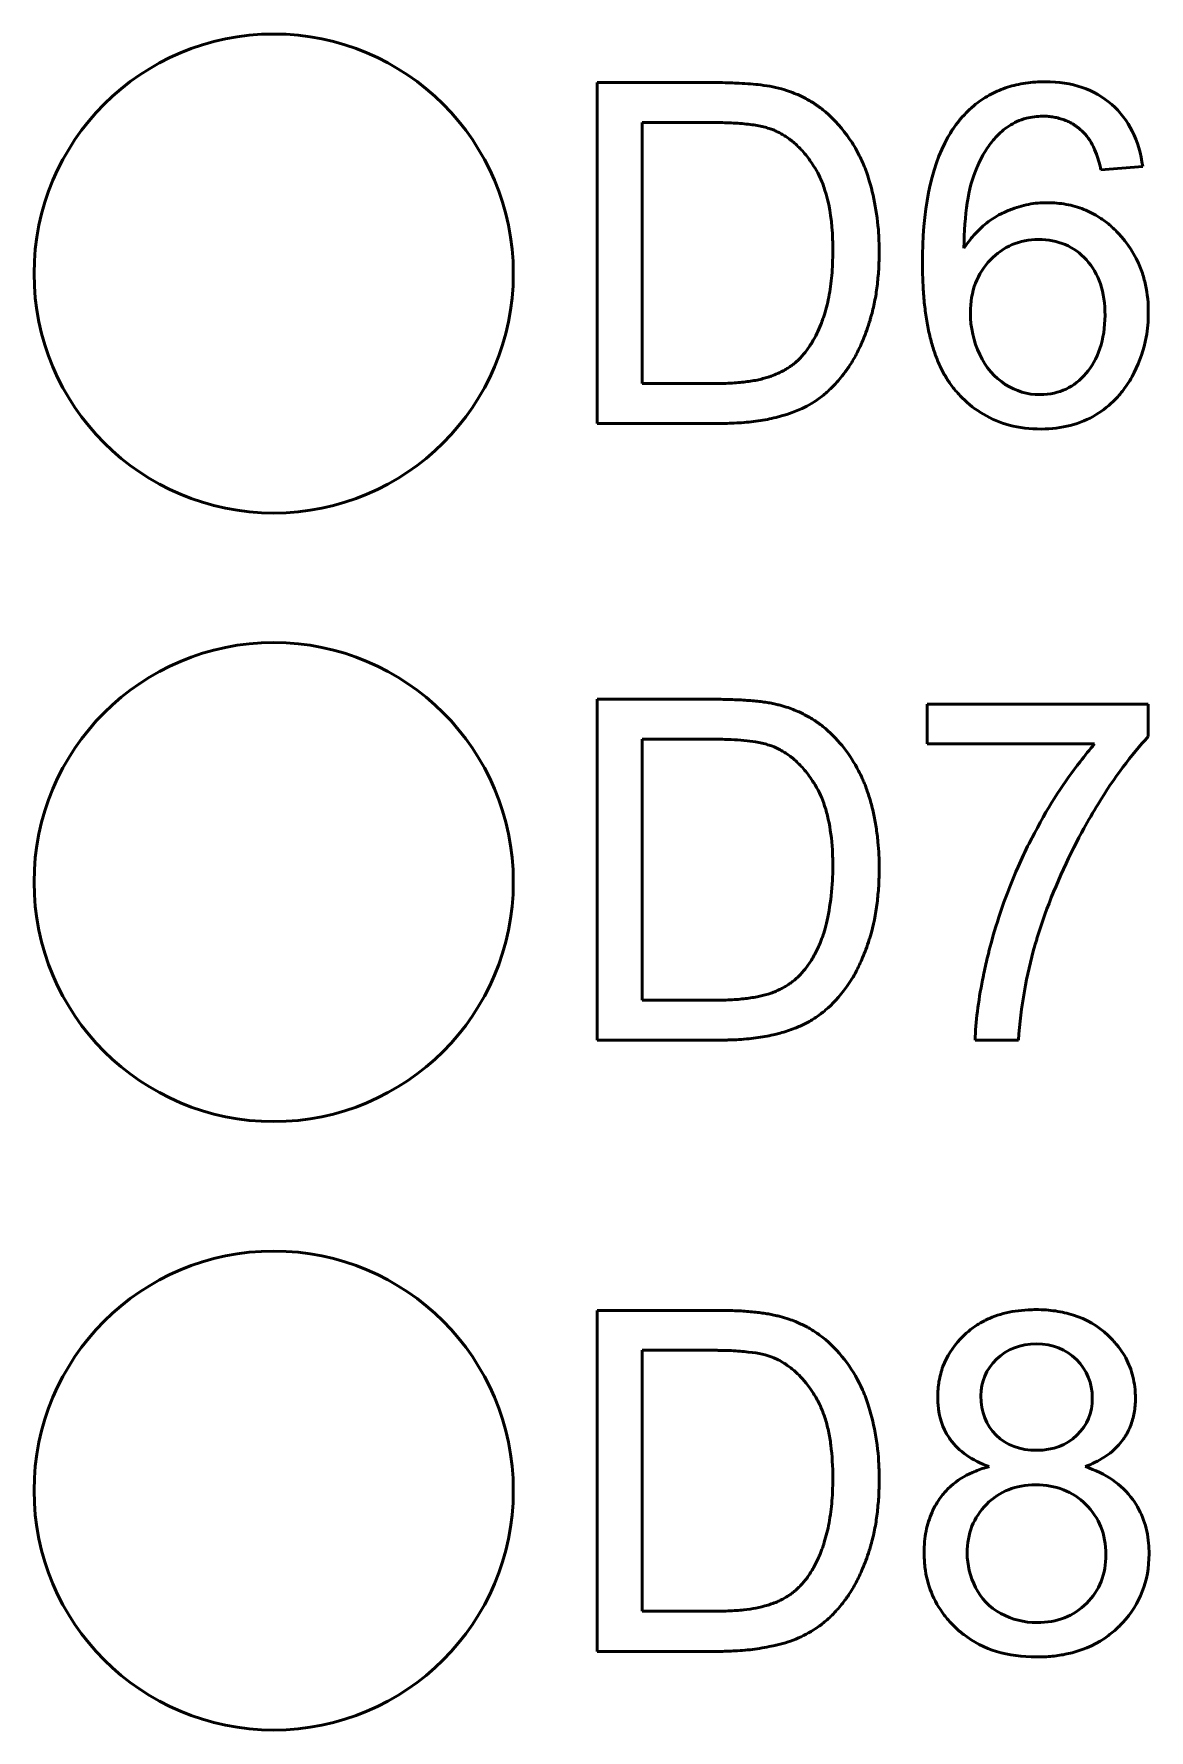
# Model space of a CAD drawing. Header units: millimetres. Extents: x 52 to 3850, y 79 to 1546.
# Drawn here: x 1255.4 to 1262.76, y 946.58 to 957.78 of the extents above; entities that cross this region are included whole.
import ezdxf

# ---------------------------------------------------------------- set-up
doc = ezdxf.new("R2010")
doc.units = ezdxf.units.MM
doc.header["$LTSCALE"] = 25
doc.layers.add('Visible', color=7, linetype='Continuous', lineweight=50)

msp = doc.modelspace()

# ---------------------------------------------------------------- linework, layer by layer
at = {"layer": 'Visible'}
for p, q in [((1259.118, 955.212), (1259.118, 957.463)), ((1259.415, 957.199), (1259.415, 955.476)), ((1262.719, 956.908), (1262.443, 956.887)), ((1259.118, 951.139), (1259.118, 953.39)), ((1261.297, 953.358), (1262.756, 953.358)), ((1261.297, 953.095), (1261.297, 953.358)), ((1262.756, 953.358), (1262.756, 953.144)), ((1259.415, 953.126), (1259.415, 951.403)), ((1262.401, 953.095), (1261.297, 953.095)), ((1261.899, 951.139), (1261.613, 951.139)), ((1259.118, 947.102), (1259.118, 949.354)), ((1259.415, 949.091), (1259.415, 947.367))]:
    msp.add_line(p, q, dxfattribs=at)
for centre in [(1256.982, 956.202), (1256.982, 956.202), (1256.982, 952.183), (1256.982, 952.183), (1256.982, 948.164), (1256.982, 948.164)]:
    msp.add_circle(centre, 1.582, dxfattribs=at)
for points, knots in [([(1259.118, 957.463), (1259.368, 957.463), (1259.619, 957.463), (1259.894, 957.463), (1259.905, 957.463), (1259.914, 957.463), (1259.925, 957.463), (1259.951, 957.463), (1259.975, 957.462), (1259.997, 957.461), (1260.017, 957.461), (1260.036, 957.46), (1260.054, 957.459), (1260.108, 957.457), (1260.154, 957.453), (1260.198, 957.448), (1260.225, 957.444), (1260.251, 957.44), (1260.277, 957.435), (1260.282, 957.434), (1260.288, 957.433), (1260.294, 957.431), (1260.353, 957.418), (1260.386, 957.406), (1260.421, 957.392), (1260.435, 957.386), (1260.448, 957.381), (1260.46, 957.375), (1260.473, 957.369), (1260.484, 957.363), (1260.496, 957.357), (1260.507, 957.351), (1260.518, 957.345), (1260.529, 957.338), (1260.54, 957.332), (1260.55, 957.325), (1260.561, 957.318), (1260.571, 957.311), (1260.581, 957.304), (1260.592, 957.296), (1260.602, 957.288), (1260.613, 957.279), (1260.624, 957.27), (1260.686, 957.215), (1260.74, 957.156), (1260.784, 957.09), (1260.806, 957.059), (1260.826, 957.026), (1260.843, 956.991), (1260.857, 956.965), (1260.869, 956.939), (1260.88, 956.912), (1260.884, 956.903), (1260.888, 956.893), (1260.891, 956.884), (1260.924, 956.795), (1260.959, 956.655), (1260.971, 956.519), (1260.975, 956.485), (1260.977, 956.451), (1260.978, 956.417), (1260.979, 956.394), (1260.979, 956.372), (1260.979, 956.349), (1260.979, 956.308), (1260.978, 956.268), (1260.976, 956.229), (1260.973, 956.192), (1260.97, 956.155), (1260.966, 956.119), (1260.961, 956.084), (1260.956, 956.049), (1260.949, 956.015), (1260.942, 955.982), (1260.935, 955.949), (1260.925, 955.917), (1260.923, 955.91), (1260.921, 955.903), (1260.919, 955.895), (1260.917, 955.889), (1260.916, 955.885), (1260.914, 955.879), (1260.906, 955.855), (1260.899, 955.832), (1260.891, 955.812), (1260.884, 955.793), (1260.877, 955.776), (1260.871, 955.759), (1260.864, 955.743), (1260.857, 955.727), (1260.849, 955.711), (1260.842, 955.696), (1260.835, 955.682), (1260.828, 955.667), (1260.82, 955.653), (1260.812, 955.639), (1260.804, 955.625), (1260.796, 955.612), (1260.788, 955.599), (1260.779, 955.586), (1260.775, 955.58), (1260.771, 955.574), (1260.766, 955.567), (1260.738, 955.528), (1260.714, 955.5), (1260.69, 955.474), (1260.679, 955.462), (1260.669, 955.451), (1260.658, 955.441), (1260.647, 955.431), (1260.637, 955.421), (1260.626, 955.412), (1260.606, 955.394), (1260.584, 955.378), (1260.561, 955.362), (1260.485, 955.311), (1260.395, 955.275), (1260.3, 955.252), (1260.257, 955.241), (1260.225, 955.235), (1260.181, 955.229), (1260.161, 955.226), (1260.14, 955.223), (1260.119, 955.221), (1260.077, 955.217), (1260.033, 955.214), (1259.991, 955.213), (1259.97, 955.212), (1259.948, 955.212), (1259.93, 955.212), (1259.709, 955.212), (1259.385, 955.212), (1259.118, 955.212)], [0.304006, 0.304006, 0.304006, 0.304006, 0.4054512, 0.4054512, 0.4054512, 0.4086012, 0.4086012, 0.4086012, 0.4161646, 0.4161646, 0.4161646, 0.4230774, 0.4230774, 0.4230774, 0.4437541, 0.4437541, 0.4437541, 0.4564794, 0.4564794, 0.4564794, 0.4591643, 0.4591643, 0.4591643, 0.474748, 0.474748, 0.474748, 0.4810201, 0.4810201, 0.4810201, 0.4875411, 0.4875411, 0.4875411, 0.494182, 0.494182, 0.494182, 0.5007255, 0.5007255, 0.5007255, 0.5068887, 0.5068887, 0.5068887, 0.512985, 0.512985, 0.512985, 0.5462625, 0.5462625, 0.5462625, 0.5625004, 0.5625004, 0.5625004, 0.5746789, 0.5746789, 0.5746789, 0.5787446, 0.5787446, 0.5787446, 0.6298016, 0.6298016, 0.6298016, 0.6423543, 0.6423543, 0.6423543, 0.6505498, 0.6505498, 0.6505498, 0.6655745, 0.6655745, 0.6655745, 0.6798774, 0.6798774, 0.6798774, 0.6939502, 0.6939502, 0.6939502, 0.7076358, 0.7076358, 0.7076358, 0.7105532, 0.7105532, 0.7105532, 0.7124448, 0.7124448, 0.7124448, 0.7205714, 0.7205714, 0.7205714, 0.7278904, 0.7278904, 0.7278904, 0.7353454, 0.7353454, 0.7353454, 0.742758, 0.742758, 0.742758, 0.7500248, 0.7500248, 0.7500248, 0.7569493, 0.7569493, 0.7569493, 0.7601784, 0.7601784, 0.7601784, 0.7752599, 0.7752599, 0.7752599, 0.7820259, 0.7820259, 0.7820259, 0.7888114, 0.7888114, 0.7888114, 0.8014162, 0.8014162, 0.8014162, 0.8417122, 0.8417122, 0.8417122, 0.859608, 0.859608, 0.859608, 0.8677869, 0.8677869, 0.8677869, 0.8838581, 0.8838581, 0.8838581, 0.8916799, 0.8916799, 0.8916799, 1, 1, 1, 1]), ([(1261.539, 956.37), (1261.56, 956.401), (1261.581, 956.429), (1261.604, 956.455), (1261.626, 956.48), (1261.65, 956.504), (1261.676, 956.525), (1261.709, 956.553), (1261.745, 956.576), (1261.785, 956.597), (1261.81, 956.609), (1261.833, 956.619), (1261.857, 956.628), (1261.877, 956.636), (1261.898, 956.642), (1261.918, 956.648), (1261.959, 956.659), (1262, 956.666), (1262.043, 956.669), (1262.058, 956.67), (1262.073, 956.67), (1262.088, 956.67), (1262.131, 956.67), (1262.173, 956.666), (1262.214, 956.659), (1262.254, 956.652), (1262.293, 956.641), (1262.33, 956.626), (1262.367, 956.611), (1262.402, 956.593), (1262.435, 956.571), (1262.458, 956.557), (1262.479, 956.541), (1262.5, 956.523), (1262.521, 956.505), (1262.542, 956.485), (1262.56, 956.466), (1262.616, 956.407), (1262.671, 956.325), (1262.705, 956.237), (1262.716, 956.209), (1262.725, 956.18), (1262.732, 956.15), (1262.747, 956.091), (1262.755, 956.027), (1262.756, 955.961), (1262.756, 955.955), (1262.756, 955.948), (1262.756, 955.942), (1262.756, 955.887), (1262.752, 955.833), (1262.742, 955.781), (1262.727, 955.7), (1262.701, 955.623), (1262.663, 955.549), (1262.644, 955.511), (1262.623, 955.476), (1262.599, 955.444), (1262.58, 955.418), (1262.56, 955.394), (1262.538, 955.371), (1262.501, 955.332), (1262.459, 955.299), (1262.412, 955.27), (1262.305, 955.207), (1262.184, 955.175), (1262.049, 955.175), (1261.974, 955.175), (1261.903, 955.184), (1261.838, 955.201), (1261.714, 955.234), (1261.61, 955.299), (1261.528, 955.38), (1261.523, 955.385), (1261.519, 955.39), (1261.514, 955.394), (1261.504, 955.406), (1261.493, 955.418), (1261.484, 955.428), (1261.472, 955.442), (1261.453, 955.466), (1261.438, 955.488), (1261.425, 955.508), (1261.412, 955.53), (1261.4, 955.553), (1261.388, 955.576), (1261.376, 955.601), (1261.365, 955.627), (1261.354, 955.653), (1261.344, 955.681), (1261.335, 955.711), (1261.326, 955.74), (1261.318, 955.77), (1261.311, 955.802), (1261.303, 955.834), (1261.297, 955.868), (1261.291, 955.902), (1261.286, 955.937), (1261.281, 955.973), (1261.277, 956.01), (1261.273, 956.048), (1261.271, 956.086), (1261.269, 956.125), (1261.266, 956.171), (1261.265, 956.217), (1261.265, 956.264), (1261.265, 956.615), (1261.315, 956.893), (1261.433, 957.102), (1261.454, 957.14), (1261.477, 957.175), (1261.507, 957.211), (1261.513, 957.219), (1261.517, 957.223), (1261.522, 957.23), (1261.527, 957.236), (1261.532, 957.241), (1261.537, 957.246), (1261.555, 957.266), (1261.573, 957.283), (1261.591, 957.299), (1261.607, 957.314), (1261.624, 957.327), (1261.64, 957.338), (1261.657, 957.351), (1261.674, 957.362), (1261.691, 957.372), (1261.709, 957.382), (1261.726, 957.391), (1261.744, 957.4), (1261.762, 957.408), (1261.78, 957.416), (1261.798, 957.423), (1261.817, 957.429), (1261.836, 957.435), (1261.855, 957.441), (1261.874, 957.446), (1261.894, 957.451), (1261.915, 957.454), (1261.935, 957.458), (1261.956, 957.461), (1261.978, 957.464), (1261.999, 957.466), (1262.021, 957.468), (1262.045, 957.468), (1262.055, 957.469), (1262.065, 957.469), (1262.076, 957.469), (1262.254, 957.469), (1262.4, 957.418), (1262.514, 957.319), (1262.627, 957.22), (1262.696, 957.082), (1262.719, 956.908)], [0.2196174, 0.2196174, 0.2196174, 0.2196174, 0.2308381, 0.2308381, 0.2308381, 0.2419968, 0.2419968, 0.2419968, 0.2565852, 0.2565852, 0.2565852, 0.2647687, 0.2647687, 0.2647687, 0.2718539, 0.2718539, 0.2718539, 0.2859874, 0.2859874, 0.2859874, 0.2909174, 0.2909174, 0.2909174, 0.3049254, 0.3049254, 0.3049254, 0.3189557, 0.3189557, 0.3189557, 0.333033, 0.333033, 0.333033, 0.3424005, 0.3424005, 0.3424005, 0.3518207, 0.3518207, 0.3518207, 0.3840046, 0.3840046, 0.3840046, 0.3941997, 0.3941997, 0.3941997, 0.4145199, 0.4145199, 0.4145199, 0.4165249, 0.4165249, 0.4165249, 0.4333773, 0.4333773, 0.4333773, 0.4595243, 0.4595243, 0.4595243, 0.4726823, 0.4726823, 0.4726823, 0.4834448, 0.4834448, 0.4834448, 0.5019716, 0.5019716, 0.5019716, 0.5437367, 0.5437367, 0.5437367, 0.5670581, 0.5670581, 0.5670581, 0.61133, 0.61133, 0.61133, 0.6138139, 0.6138139, 0.6138139, 0.6198105, 0.6198105, 0.6198105, 0.631243, 0.631243, 0.631243, 0.6416878, 0.6416878, 0.6416878, 0.6518582, 0.6518582, 0.6518582, 0.6618591, 0.6618591, 0.6618591, 0.6717676, 0.6717676, 0.6717676, 0.6816486, 0.6816486, 0.6816486, 0.6916042, 0.6916042, 0.6916042, 0.7016665, 0.7016665, 0.7016665, 0.7134554, 0.7134554, 0.7134554, 0.8023604, 0.8023604, 0.8023604, 0.8188179, 0.8188179, 0.8188179, 0.8213632, 0.8213632, 0.8213632, 0.8234089, 0.8234089, 0.8234089, 0.8310529, 0.8310529, 0.8310529, 0.8380836, 0.8380836, 0.8380836, 0.8454667, 0.8454667, 0.8454667, 0.8530353, 0.8530353, 0.8530353, 0.8607345, 0.8607345, 0.8607345, 0.8684879, 0.8684879, 0.8684879, 0.8761578, 0.8761578, 0.8761578, 0.8837112, 0.8837112, 0.8837112, 0.8910241, 0.8910241, 0.8910241, 0.8941836, 0.8941836, 0.8941836, 0.9470918, 0.9470918, 0.9470918, 1, 1, 1, 1]), ([(1259.415, 955.476), (1259.569, 955.476), (1259.724, 955.476), (1259.896, 955.476), (1259.902, 955.476), (1259.907, 955.476), (1259.914, 955.476), (1259.938, 955.476), (1259.961, 955.477), (1259.982, 955.477), (1260.001, 955.478), (1260.019, 955.479), (1260.036, 955.48), (1260.053, 955.482), (1260.069, 955.483), (1260.085, 955.485), (1260.101, 955.487), (1260.116, 955.489), (1260.13, 955.491), (1260.145, 955.493), (1260.159, 955.496), (1260.173, 955.498), (1260.186, 955.501), (1260.199, 955.504), (1260.212, 955.508), (1260.223, 955.511), (1260.234, 955.514), (1260.246, 955.518), (1260.255, 955.521), (1260.259, 955.522), (1260.267, 955.525), (1260.282, 955.53), (1260.295, 955.536), (1260.307, 955.541), (1260.318, 955.546), (1260.328, 955.551), (1260.337, 955.555), (1260.347, 955.56), (1260.356, 955.565), (1260.364, 955.57), (1260.373, 955.575), (1260.381, 955.58), (1260.389, 955.586), (1260.397, 955.591), (1260.404, 955.596), (1260.411, 955.602), (1260.418, 955.607), (1260.425, 955.613), (1260.433, 955.62), (1260.438, 955.624), (1260.443, 955.629), (1260.449, 955.635), (1260.465, 955.651), (1260.481, 955.669), (1260.495, 955.688), (1260.51, 955.707), (1260.524, 955.727), (1260.536, 955.748), (1260.559, 955.785), (1260.578, 955.824), (1260.594, 955.866), (1260.599, 955.878), (1260.604, 955.891), (1260.608, 955.904), (1260.61, 955.909), (1260.612, 955.915), (1260.613, 955.919), (1260.618, 955.934), (1260.626, 955.959), (1260.631, 955.981), (1260.637, 956.001), (1260.642, 956.023), (1260.646, 956.046), (1260.651, 956.069), (1260.655, 956.093), (1260.658, 956.117), (1260.661, 956.141), (1260.664, 956.165), (1260.666, 956.19), (1260.669, 956.215), (1260.67, 956.241), (1260.671, 956.266), (1260.673, 956.295), (1260.673, 956.325), (1260.673, 956.354), (1260.673, 956.393), (1260.672, 956.431), (1260.67, 956.468), (1260.664, 956.576), (1260.648, 956.672), (1260.619, 956.758), (1260.61, 956.786), (1260.6, 956.813), (1260.588, 956.838), (1260.579, 956.858), (1260.569, 956.877), (1260.556, 956.898), (1260.536, 956.931), (1260.521, 956.953), (1260.503, 956.975), (1260.492, 956.989), (1260.482, 957.001), (1260.472, 957.012), (1260.462, 957.023), (1260.453, 957.033), (1260.443, 957.042), (1260.433, 957.052), (1260.423, 957.061), (1260.414, 957.069), (1260.404, 957.077), (1260.395, 957.084), (1260.385, 957.092), (1260.375, 957.099), (1260.366, 957.105), (1260.355, 957.112), (1260.346, 957.118), (1260.335, 957.124), (1260.325, 957.13), (1260.316, 957.134), (1260.308, 957.138), (1260.299, 957.142), (1260.291, 957.146), (1260.282, 957.15), (1260.275, 957.153), (1260.267, 957.155), (1260.255, 957.16), (1260.243, 957.163), (1260.232, 957.167), (1260.22, 957.17), (1260.206, 957.173), (1260.193, 957.176), (1260.179, 957.179), (1260.163, 957.181), (1260.148, 957.184), (1260.132, 957.186), (1260.115, 957.188), (1260.097, 957.19), (1260.079, 957.192), (1260.06, 957.193), (1260.041, 957.195), (1260.022, 957.196), (1260.002, 957.197), (1259.983, 957.198), (1259.964, 957.198), (1259.945, 957.199), (1259.935, 957.199), (1259.926, 957.199), (1259.917, 957.199), (1259.907, 957.199), (1259.896, 957.199), (1259.888, 957.199), (1259.787, 957.199), (1259.565, 957.199), (1259.415, 957.199)], [0, 0, 0, 0, 0.0862528, 0.0862528, 0.0862528, 0.0889639, 0.0889639, 0.0889639, 0.0989199, 0.0989199, 0.0989199, 0.1080126, 0.1080126, 0.1080126, 0.1172612, 0.1172612, 0.1172612, 0.1264691, 0.1264691, 0.1264691, 0.1355267, 0.1355267, 0.1355267, 0.1441885, 0.1441885, 0.1441885, 0.1514883, 0.1514883, 0.1514883, 0.154982, 0.154982, 0.154982, 0.1618522, 0.1618522, 0.1618522, 0.1683033, 0.1683033, 0.1683033, 0.1750064, 0.1750064, 0.1750064, 0.1818323, 0.1818323, 0.1818323, 0.1885483, 0.1885483, 0.1885483, 0.1948564, 0.1948564, 0.1948564, 0.1995481, 0.1995481, 0.1995481, 0.2138094, 0.2138094, 0.2138094, 0.2280807, 0.2280807, 0.2280807, 0.2530088, 0.2530088, 0.2530088, 0.2606397, 0.2606397, 0.2606397, 0.2636903, 0.2636903, 0.2636903, 0.2771319, 0.2771319, 0.2771319, 0.2898358, 0.2898358, 0.2898358, 0.3021802, 0.3021802, 0.3021802, 0.3140477, 0.3140477, 0.3140477, 0.3258556, 0.3258556, 0.3258556, 0.3392134, 0.3392134, 0.3392134, 0.3573651, 0.3573651, 0.3573651, 0.4105387, 0.4105387, 0.4105387, 0.4275307, 0.4275307, 0.4275307, 0.4408391, 0.4408391, 0.4408391, 0.4552441, 0.4552441, 0.4552441, 0.4637123, 0.4637123, 0.4637123, 0.4725224, 0.4725224, 0.4725224, 0.4816742, 0.4816742, 0.4816742, 0.4910773, 0.4910773, 0.4910773, 0.5005129, 0.5005129, 0.5005129, 0.5097817, 0.5097817, 0.5097817, 0.5168517, 0.5168517, 0.5168517, 0.5232244, 0.5232244, 0.5232244, 0.5323169, 0.5323169, 0.5323169, 0.5413486, 0.5413486, 0.5413486, 0.5502456, 0.5502456, 0.5502456, 0.5591226, 0.5591226, 0.5591226, 0.5682866, 0.5682866, 0.5682866, 0.5776001, 0.5776001, 0.5776001, 0.5866894, 0.5866894, 0.5866894, 0.591234, 0.591234, 0.591234, 0.5961602, 0.5961602, 0.5961602, 0.6797944, 0.6797944, 0.6797944, 0.6797944]), ([(1262.443, 956.887), (1262.438, 956.909), (1262.433, 956.93), (1262.427, 956.949), (1262.421, 956.969), (1262.415, 956.987), (1262.408, 957.005), (1262.39, 957.051), (1262.369, 957.089), (1262.338, 957.123), (1262.333, 957.129), (1262.329, 957.133), (1262.324, 957.138), (1262.314, 957.148), (1262.304, 957.156), (1262.294, 957.164), (1262.284, 957.172), (1262.274, 957.179), (1262.264, 957.186), (1262.253, 957.192), (1262.243, 957.198), (1262.233, 957.203), (1262.222, 957.208), (1262.212, 957.213), (1262.201, 957.217), (1262.19, 957.221), (1262.179, 957.224), (1262.168, 957.227), (1262.157, 957.231), (1262.145, 957.233), (1262.133, 957.235), (1262.121, 957.237), (1262.109, 957.239), (1262.096, 957.24), (1262.085, 957.241), (1262.072, 957.241), (1262.059, 957.241), (1262.04, 957.241), (1262.022, 957.24), (1262.004, 957.238), (1261.985, 957.235), (1261.968, 957.232), (1261.951, 957.228), (1261.907, 957.216), (1261.868, 957.198), (1261.836, 957.176), (1261.817, 957.164), (1261.804, 957.154), (1261.789, 957.141), (1261.778, 957.132), (1261.767, 957.121), (1261.756, 957.109), (1261.745, 957.098), (1261.734, 957.086), (1261.724, 957.073), (1261.713, 957.059), (1261.703, 957.045), (1261.693, 957.03), (1261.683, 957.015), (1261.673, 957), (1261.664, 956.983), (1261.654, 956.966), (1261.645, 956.949), (1261.637, 956.931), (1261.631, 956.917), (1261.625, 956.904), (1261.619, 956.89), (1261.568, 956.769), (1261.541, 956.595), (1261.539, 956.37)], [0.0306881, 0.0306881, 0.0306881, 0.0306881, 0.0365328, 0.0365328, 0.0365328, 0.0423591, 0.0423591, 0.0423591, 0.0578968, 0.0578968, 0.0578968, 0.0599293, 0.0599293, 0.0599293, 0.0637635, 0.0637635, 0.0637635, 0.0678855, 0.0678855, 0.0678855, 0.0721876, 0.0721876, 0.0721876, 0.0766488, 0.0766488, 0.0766488, 0.081249, 0.081249, 0.081249, 0.0858589, 0.0858589, 0.0858589, 0.09037, 0.09037, 0.09037, 0.094435, 0.094435, 0.094435, 0.1004363, 0.1004363, 0.1004363, 0.1064818, 0.1064818, 0.1064818, 0.1222058, 0.1222058, 0.1222058, 0.1313689, 0.1313689, 0.1313689, 0.1381819, 0.1381819, 0.1381819, 0.1448669, 0.1448669, 0.1448669, 0.1515773, 0.1515773, 0.1515773, 0.1583882, 0.1583882, 0.1583882, 0.1655413, 0.1655413, 0.1655413, 0.1709206, 0.1709206, 0.1709206, 0.2196174, 0.2196174, 0.2196174, 0.2196174]), ([(1261.581, 955.942), (1261.581, 955.846), (1261.602, 955.754), (1261.643, 955.668), (1261.683, 955.581), (1261.74, 955.515), (1261.812, 955.47), (1261.883, 955.426), (1261.957, 955.401), (1262.041, 955.402), (1262.175, 955.405), (1262.264, 955.451), (1262.346, 955.543), (1262.421, 955.628), (1262.47, 955.767), (1262.47, 955.925), (1262.47, 956.081), (1262.43, 956.203), (1262.347, 956.292), (1262.265, 956.382), (1262.16, 956.427), (1262.031, 956.427), (1261.906, 956.427), (1261.799, 956.381), (1261.713, 956.292), (1261.628, 956.204), (1261.581, 956.085), (1261.581, 955.942)], [0, 0, 0, 0, 0.086675, 0.086675, 0.086675, 0.173351, 0.173351, 0.173351, 0.258076, 0.258076, 0.258076, 0.376817, 0.376817, 0.376817, 0.503437, 0.503437, 0.503437, 0.628207, 0.628207, 0.628207, 0.752977, 0.752977, 0.752977, 0.874255, 0.874255, 0.874255, 1, 1, 1, 1]), ([(1259.118, 953.39), (1259.368, 953.39), (1259.619, 953.39), (1259.894, 953.39), (1259.908, 953.39), (1259.92, 953.39), (1259.933, 953.39), (1259.956, 953.389), (1259.977, 953.389), (1259.997, 953.389), (1260.017, 953.388), (1260.036, 953.387), (1260.054, 953.386), (1260.072, 953.386), (1260.09, 953.385), (1260.106, 953.383), (1260.123, 953.382), (1260.138, 953.381), (1260.154, 953.38), (1260.169, 953.378), (1260.183, 953.377), (1260.198, 953.375), (1260.212, 953.373), (1260.225, 953.371), (1260.239, 953.369), (1260.252, 953.367), (1260.264, 953.365), (1260.277, 953.362), (1260.282, 953.361), (1260.288, 953.36), (1260.294, 953.358), (1260.308, 953.355), (1260.314, 953.354), (1260.325, 953.351), (1260.344, 953.346), (1260.362, 953.34), (1260.378, 953.335), (1260.393, 953.33), (1260.408, 953.324), (1260.421, 953.319), (1260.435, 953.313), (1260.448, 953.308), (1260.46, 953.302), (1260.473, 953.296), (1260.484, 953.29), (1260.496, 953.284), (1260.507, 953.278), (1260.518, 953.272), (1260.529, 953.265), (1260.54, 953.259), (1260.55, 953.252), (1260.561, 953.245), (1260.571, 953.238), (1260.581, 953.231), (1260.592, 953.223), (1260.602, 953.215), (1260.613, 953.206), (1260.624, 953.197), (1260.717, 953.116), (1260.789, 953.023), (1260.843, 952.918), (1260.852, 952.901), (1260.861, 952.884), (1260.868, 952.866), (1260.872, 952.857), (1260.876, 952.848), (1260.88, 952.839), (1260.884, 952.83), (1260.888, 952.82), (1260.891, 952.811), (1260.899, 952.788), (1260.91, 952.757), (1260.919, 952.727), (1260.927, 952.699), (1260.935, 952.669), (1260.942, 952.638), (1260.948, 952.608), (1260.954, 952.577), (1260.959, 952.545), (1260.964, 952.513), (1260.968, 952.48), (1260.971, 952.447), (1260.977, 952.391), (1260.979, 952.334), (1260.979, 952.276), (1260.979, 952.235), (1260.978, 952.195), (1260.976, 952.156), (1260.973, 952.119), (1260.97, 952.082), (1260.966, 952.046), (1260.956, 951.969), (1260.943, 951.9), (1260.919, 951.821), (1260.917, 951.815), (1260.916, 951.81), (1260.914, 951.805), (1260.906, 951.78), (1260.899, 951.758), (1260.891, 951.737), (1260.884, 951.719), (1260.877, 951.701), (1260.87, 951.685), (1260.863, 951.668), (1260.856, 951.652), (1260.849, 951.637), (1260.842, 951.621), (1260.834, 951.606), (1260.827, 951.592), (1260.809, 951.559), (1260.792, 951.529), (1260.766, 951.494), (1260.712, 951.419), (1260.672, 951.378), (1260.625, 951.338), (1260.615, 951.329), (1260.604, 951.32), (1260.593, 951.312), (1260.582, 951.304), (1260.572, 951.296), (1260.561, 951.289), (1260.539, 951.274), (1260.516, 951.261), (1260.492, 951.248), (1260.469, 951.237), (1260.446, 951.227), (1260.423, 951.217), (1260.391, 951.205), (1260.358, 951.194), (1260.325, 951.185), (1260.319, 951.183), (1260.313, 951.182), (1260.307, 951.18), (1260.301, 951.179), (1260.296, 951.178), (1260.291, 951.177), (1260.278, 951.173), (1260.257, 951.169), (1260.239, 951.165), (1260.221, 951.162), (1260.201, 951.159), (1260.181, 951.156), (1260.161, 951.153), (1260.14, 951.15), (1260.119, 951.148), (1260.098, 951.146), (1260.075, 951.144), (1260.053, 951.143), (1260.032, 951.141), (1260.011, 951.141), (1259.991, 951.14), (1259.98, 951.14), (1259.97, 951.139), (1259.96, 951.139), (1259.954, 951.139), (1259.948, 951.139), (1259.942, 951.139), (1259.758, 951.138), (1259.603, 951.139), (1259.412, 951.139), (1259.312, 951.139), (1259.211, 951.139), (1259.118, 951.139)], [0.3040012, 0.3040012, 0.3040012, 0.3040012, 0.4054448, 0.4054448, 0.4054448, 0.4093962, 0.4093962, 0.4093962, 0.416158, 0.416158, 0.416158, 0.4230707, 0.4230707, 0.4230707, 0.4300589, 0.4300589, 0.4300589, 0.4370192, 0.4370192, 0.4370192, 0.4437471, 0.4437471, 0.4437471, 0.4502776, 0.4502776, 0.4502776, 0.4564722, 0.4564722, 0.4564722, 0.459157, 0.459157, 0.459157, 0.462725, 0.462725, 0.462725, 0.4687583, 0.4687583, 0.4687583, 0.4747405, 0.4747405, 0.4747405, 0.4810125, 0.4810125, 0.4810125, 0.4875333, 0.4875333, 0.4875333, 0.4941741, 0.4941741, 0.4941741, 0.5007176, 0.5007176, 0.5007176, 0.5068806, 0.5068806, 0.5068806, 0.5129769, 0.5129769, 0.5129769, 0.5625049, 0.5625049, 0.5625049, 0.5706259, 0.5706259, 0.5706259, 0.5746865, 0.5746865, 0.5746865, 0.5787539, 0.5787539, 0.5787539, 0.59197, 0.59197, 0.59197, 0.6047849, 0.6047849, 0.6047849, 0.6172995, 0.6172995, 0.6172995, 0.6297561, 0.6297561, 0.6297561, 0.6506477, 0.6506477, 0.6506477, 0.6657078, 0.6657078, 0.6657078, 0.6799903, 0.6799903, 0.6799903, 0.7107881, 0.7107881, 0.7107881, 0.7127217, 0.7127217, 0.7127217, 0.7208752, 0.7208752, 0.7208752, 0.7282736, 0.7282736, 0.7282736, 0.7357915, 0.7357915, 0.7357915, 0.7432397, 0.7432397, 0.7432397, 0.7602196, 0.7602196, 0.7602196, 0.7889043, 0.7889043, 0.7889043, 0.7955168, 0.7955168, 0.7955168, 0.8014194, 0.8014194, 0.8014194, 0.8130902, 0.8130902, 0.8130902, 0.8237682, 0.8237682, 0.8237682, 0.8381215, 0.8381215, 0.8381215, 0.8407238, 0.8407238, 0.8407238, 0.8429973, 0.8429973, 0.8429973, 0.8513861, 0.8513861, 0.8513861, 0.8596102, 0.8596102, 0.8596102, 0.867789, 0.867789, 0.867789, 0.8760668, 0.8760668, 0.8760668, 0.8838599, 0.8838599, 0.8838599, 0.8877565, 0.8877565, 0.8877565, 0.8900729, 0.8900729, 0.8900729, 0.9621187, 0.9621187, 0.9621187, 1, 1, 1, 1]), ([(1259.415, 951.403), (1259.569, 951.403), (1259.724, 951.403), (1259.896, 951.403), (1259.902, 951.403), (1259.907, 951.403), (1259.914, 951.403), (1259.938, 951.403), (1259.961, 951.404), (1259.982, 951.404), (1260.001, 951.405), (1260.019, 951.406), (1260.036, 951.407), (1260.053, 951.409), (1260.069, 951.41), (1260.085, 951.412), (1260.1, 951.414), (1260.116, 951.415), (1260.13, 951.418), (1260.145, 951.42), (1260.159, 951.422), (1260.173, 951.425), (1260.197, 951.43), (1260.22, 951.435), (1260.246, 951.443), (1260.257, 951.447), (1260.263, 951.449), (1260.272, 951.452), (1260.285, 951.457), (1260.296, 951.461), (1260.306, 951.466), (1260.316, 951.47), (1260.326, 951.475), (1260.335, 951.48), (1260.344, 951.484), (1260.353, 951.489), (1260.361, 951.494), (1260.37, 951.499), (1260.378, 951.504), (1260.386, 951.51), (1260.393, 951.515), (1260.401, 951.52), (1260.408, 951.526), (1260.416, 951.532), (1260.423, 951.538), (1260.43, 951.544), (1260.436, 951.55), (1260.442, 951.555), (1260.449, 951.562), (1260.465, 951.578), (1260.481, 951.596), (1260.495, 951.615), (1260.51, 951.634), (1260.524, 951.654), (1260.537, 951.675), (1260.549, 951.696), (1260.561, 951.719), (1260.572, 951.742), (1260.58, 951.758), (1260.587, 951.776), (1260.594, 951.793), (1260.598, 951.802), (1260.601, 951.811), (1260.604, 951.819), (1260.607, 951.829), (1260.611, 951.839), (1260.613, 951.846), (1260.636, 951.917), (1260.665, 952.058), (1260.671, 952.194), (1260.673, 952.223), (1260.673, 952.252), (1260.673, 952.281), (1260.673, 952.32), (1260.672, 952.359), (1260.67, 952.395), (1260.666, 952.467), (1260.657, 952.534), (1260.643, 952.597), (1260.637, 952.628), (1260.629, 952.657), (1260.619, 952.685), (1260.603, 952.735), (1260.585, 952.778), (1260.556, 952.825), (1260.547, 952.84), (1260.542, 952.848), (1260.533, 952.861), (1260.523, 952.876), (1260.513, 952.89), (1260.503, 952.903), (1260.492, 952.916), (1260.482, 952.928), (1260.472, 952.939), (1260.462, 952.95), (1260.453, 952.96), (1260.443, 952.969), (1260.423, 952.989), (1260.404, 953.005), (1260.385, 953.019), (1260.375, 953.026), (1260.366, 953.032), (1260.355, 953.039), (1260.346, 953.045), (1260.335, 953.051), (1260.325, 953.057), (1260.309, 953.065), (1260.29, 953.074), (1260.275, 953.08), (1260.267, 953.083), (1260.255, 953.087), (1260.243, 953.09), (1260.232, 953.094), (1260.22, 953.097), (1260.206, 953.1), (1260.193, 953.103), (1260.179, 953.106), (1260.163, 953.108), (1260.116, 953.116), (1260.06, 953.121), (1260.002, 953.124), (1259.983, 953.125), (1259.964, 953.125), (1259.945, 953.126), (1259.935, 953.126), (1259.926, 953.126), (1259.917, 953.126), (1259.907, 953.126), (1259.896, 953.126), (1259.888, 953.126), (1259.787, 953.126), (1259.565, 953.126), (1259.415, 953.126)], [0, 0, 0, 0, 0.0862335, 0.0862335, 0.0862335, 0.0889255, 0.0889255, 0.0889255, 0.0988699, 0.0988699, 0.0988699, 0.1079331, 0.1079331, 0.1079331, 0.1171625, 0.1171625, 0.1171625, 0.1263669, 0.1263669, 0.1263669, 0.135429, 0.135429, 0.135429, 0.1513405, 0.1513405, 0.1513405, 0.1556372, 0.1556372, 0.1556372, 0.1613765, 0.1613765, 0.1613765, 0.1674741, 0.1674741, 0.1674741, 0.1739236, 0.1739236, 0.1739236, 0.1807223, 0.1807223, 0.1807223, 0.1875505, 0.1875505, 0.1875505, 0.1941396, 0.1941396, 0.1941396, 0.1995396, 0.1995396, 0.1995396, 0.2138459, 0.2138459, 0.2138459, 0.2281609, 0.2281609, 0.2281609, 0.2425811, 0.2425811, 0.2425811, 0.2531041, 0.2531041, 0.2531041, 0.2583656, 0.2583656, 0.2583656, 0.2637786, 0.2637786, 0.2637786, 0.3259826, 0.3259826, 0.3259826, 0.3392884, 0.3392884, 0.3392884, 0.3574381, 0.3574381, 0.3574381, 0.3931598, 0.3931598, 0.3931598, 0.4106057, 0.4106057, 0.4106057, 0.4409026, 0.4409026, 0.4409026, 0.4474277, 0.4474277, 0.4474277, 0.455306, 0.455306, 0.455306, 0.4637732, 0.4637732, 0.4637732, 0.4725823, 0.4725823, 0.4725823, 0.4911351, 0.4911351, 0.4911351, 0.5005696, 0.5005696, 0.5005696, 0.5098374, 0.5098374, 0.5098374, 0.5232786, 0.5232786, 0.5232786, 0.53237, 0.53237, 0.53237, 0.5414006, 0.5414006, 0.5414006, 0.5502967, 0.5502967, 0.5502967, 0.5776481, 0.5776481, 0.5776481, 0.5867363, 0.5867363, 0.5867363, 0.5912804, 0.5912804, 0.5912804, 0.596206, 0.596206, 0.596206, 0.6798308, 0.6798308, 0.6798308, 0.6798308]), ([(1262.756, 953.144), (1262.643, 953.024), (1262.531, 952.872), (1262.424, 952.698), (1262.393, 952.646), (1262.358, 952.587), (1262.331, 952.537), (1262.245, 952.383), (1262.143, 952.164), (1262.073, 951.968), (1262.054, 951.915), (1262.037, 951.862), (1262.021, 951.81), (1262.019, 951.801), (1262.016, 951.792), (1262.013, 951.783), (1262.011, 951.777), (1262.009, 951.77), (1262.007, 951.763), (1261.951, 951.569), (1261.914, 951.363), (1261.899, 951.139)], [0.251928, 0.251928, 0.251928, 0.251928, 0.32797, 0.32797, 0.32797, 0.3507264, 0.3507264, 0.3507264, 0.430393, 0.430393, 0.430393, 0.4519366, 0.4519366, 0.4519366, 0.4556804, 0.4556804, 0.4556804, 0.4584701, 0.4584701, 0.4584701, 0.5403613, 0.5403613, 0.5403613, 0.5403613]), ([(1261.613, 951.139), (1261.616, 951.257), (1261.633, 951.393), (1261.662, 951.538), (1261.67, 951.577), (1261.678, 951.617), (1261.687, 951.657), (1261.692, 951.677), (1261.697, 951.697), (1261.702, 951.718), (1261.705, 951.728), (1261.707, 951.739), (1261.71, 951.75), (1261.713, 951.76), (1261.716, 951.77), (1261.718, 951.779), (1261.753, 951.911), (1261.819, 952.112), (1261.896, 952.284), (1261.919, 952.336), (1261.943, 952.388), (1261.969, 952.438), (1261.98, 952.461), (1261.992, 952.483), (1262.004, 952.506), (1262.108, 952.702), (1262.202, 952.844), (1262.306, 952.978), (1262.337, 953.019), (1262.369, 953.057), (1262.401, 953.095)], [0.5775757, 0.5775757, 0.5775757, 0.5775757, 0.6343039, 0.6343039, 0.6343039, 0.6495605, 0.6495605, 0.6495605, 0.6571888, 0.6571888, 0.6571888, 0.661206, 0.661206, 0.661206, 0.6649264, 0.6649264, 0.6649264, 0.732588, 0.732588, 0.732588, 0.753172, 0.753172, 0.753172, 0.7623123, 0.7623123, 0.7623123, 0.834738, 0.834738, 0.834738, 0.856403, 0.856403, 0.856403, 0.856403]), ([(1259.118, 949.354), (1259.368, 949.354), (1259.619, 949.354), (1259.894, 949.354), (1259.901, 949.354), (1259.906, 949.354), (1259.913, 949.354), (1259.92, 949.354), (1259.927, 949.354), (1259.933, 949.354), (1259.956, 949.354), (1259.977, 949.354), (1259.997, 949.353), (1260.017, 949.352), (1260.036, 949.352), (1260.054, 949.351), (1260.072, 949.35), (1260.089, 949.349), (1260.105, 949.347), (1260.122, 949.346), (1260.138, 949.345), (1260.153, 949.343), (1260.168, 949.342), (1260.183, 949.34), (1260.197, 949.338), (1260.211, 949.336), (1260.225, 949.334), (1260.238, 949.332), (1260.251, 949.33), (1260.264, 949.328), (1260.276, 949.325), (1260.282, 949.324), (1260.287, 949.323), (1260.294, 949.321), (1260.308, 949.318), (1260.314, 949.317), (1260.326, 949.314), (1260.346, 949.308), (1260.365, 949.302), (1260.382, 949.296), (1260.414, 949.286), (1260.44, 949.275), (1260.463, 949.264), (1260.475, 949.258), (1260.486, 949.253), (1260.497, 949.247), (1260.508, 949.241), (1260.519, 949.235), (1260.529, 949.229), (1260.54, 949.222), (1260.55, 949.216), (1260.561, 949.209), (1260.571, 949.202), (1260.581, 949.195), (1260.591, 949.187), (1260.602, 949.179), (1260.613, 949.171), (1260.624, 949.161), (1260.731, 949.07), (1260.813, 948.957), (1260.869, 948.829), (1260.873, 948.82), (1260.877, 948.812), (1260.88, 948.803), (1260.884, 948.794), (1260.888, 948.784), (1260.891, 948.776), (1260.929, 948.675), (1260.963, 948.529), (1260.974, 948.384), (1260.976, 948.348), (1260.978, 948.311), (1260.979, 948.274), (1260.979, 948.263), (1260.979, 948.252), (1260.979, 948.241), (1260.979, 948.199), (1260.978, 948.159), (1260.976, 948.12), (1260.973, 948.082), (1260.97, 948.046), (1260.966, 948.01), (1260.961, 947.974), (1260.956, 947.939), (1260.949, 947.905), (1260.942, 947.871), (1260.934, 947.838), (1260.925, 947.805), (1260.923, 947.799), (1260.921, 947.792), (1260.919, 947.785), (1260.917, 947.779), (1260.916, 947.775), (1260.914, 947.769), (1260.906, 947.745), (1260.899, 947.723), (1260.891, 947.702), (1260.884, 947.683), (1260.877, 947.666), (1260.87, 947.65), (1260.863, 947.633), (1260.856, 947.617), (1260.849, 947.601), (1260.842, 947.586), (1260.834, 947.571), (1260.827, 947.556), (1260.819, 947.542), (1260.811, 947.528), (1260.803, 947.514), (1260.795, 947.5), (1260.786, 947.487), (1260.777, 947.473), (1260.774, 947.468), (1260.77, 947.463), (1260.766, 947.457), (1260.762, 947.451), (1260.759, 947.447), (1260.755, 947.442), (1260.744, 947.427), (1260.734, 947.414), (1260.724, 947.402), (1260.713, 947.389), (1260.703, 947.378), (1260.693, 947.367), (1260.682, 947.355), (1260.671, 947.344), (1260.661, 947.334), (1260.639, 947.313), (1260.617, 947.294), (1260.593, 947.276), (1260.583, 947.269), (1260.572, 947.261), (1260.561, 947.253), (1260.52, 947.226), (1260.476, 947.203), (1260.428, 947.183), (1260.406, 947.174), (1260.384, 947.166), (1260.361, 947.159), (1260.349, 947.156), (1260.338, 947.153), (1260.326, 947.15), (1260.32, 947.148), (1260.314, 947.147), (1260.308, 947.145), (1260.302, 947.144), (1260.296, 947.142), (1260.291, 947.141), (1260.263, 947.135), (1260.217, 947.126), (1260.174, 947.119), (1260.153, 947.116), (1260.132, 947.114), (1260.111, 947.111), (1260.089, 947.109), (1260.067, 947.107), (1260.045, 947.106), (1260.026, 947.105), (1260.006, 947.104), (1259.987, 947.103), (1259.974, 947.103), (1259.96, 947.102), (1259.948, 947.102), (1259.942, 947.102), (1259.935, 947.102), (1259.93, 947.102), (1259.709, 947.102), (1259.385, 947.102), (1259.118, 947.102)], [0.3041394, 0.3041394, 0.3041394, 0.3041394, 0.4055652, 0.4055652, 0.4055652, 0.407537, 0.407537, 0.407537, 0.4095294, 0.4095294, 0.4095294, 0.416244, 0.416244, 0.416244, 0.4231164, 0.4231164, 0.4231164, 0.4300695, 0.4300695, 0.4300695, 0.4369984, 0.4369984, 0.4369984, 0.4436986, 0.4436986, 0.4436986, 0.4502035, 0.4502035, 0.4502035, 0.456375, 0.456375, 0.456375, 0.4590761, 0.4590761, 0.4590761, 0.462607, 0.462607, 0.462607, 0.4688893, 0.4688893, 0.4688893, 0.4806496, 0.4806496, 0.4806496, 0.4869543, 0.4869543, 0.4869543, 0.4934208, 0.4934208, 0.4934208, 0.4998045, 0.4998045, 0.4998045, 0.5059569, 0.5059569, 0.5059569, 0.5121092, 0.5121092, 0.5121092, 0.5704793, 0.5704793, 0.5704793, 0.5744311, 0.5744311, 0.5744311, 0.5783871, 0.5783871, 0.5783871, 0.6325276, 0.6325276, 0.6325276, 0.6460394, 0.6460394, 0.6460394, 0.6501014, 0.6501014, 0.6501014, 0.6652799, 0.6652799, 0.6652799, 0.6797547, 0.6797547, 0.6797547, 0.6940488, 0.6940488, 0.6940488, 0.7080138, 0.7080138, 0.7080138, 0.710723, 0.710723, 0.710723, 0.7126121, 0.7126121, 0.7126121, 0.7207982, 0.7207982, 0.7207982, 0.7281848, 0.7281848, 0.7281848, 0.7357294, 0.7357294, 0.7357294, 0.7432584, 0.7432584, 0.7432584, 0.750651, 0.750651, 0.750651, 0.7577145, 0.7577145, 0.7577145, 0.7604102, 0.7604102, 0.7604102, 0.7626301, 0.7626301, 0.7626301, 0.7686161, 0.7686161, 0.7686161, 0.7749258, 0.7749258, 0.7749258, 0.7816587, 0.7816587, 0.7816587, 0.7954578, 0.7954578, 0.7954578, 0.8014594, 0.8014594, 0.8014594, 0.8230277, 0.8230277, 0.8230277, 0.8329573, 0.8329573, 0.8329573, 0.8379221, 0.8379221, 0.8379221, 0.8404827, 0.8404827, 0.8404827, 0.8430019, 0.8430019, 0.8430019, 0.8605965, 0.8605965, 0.8605965, 0.8688632, 0.8688632, 0.8688632, 0.8770448, 0.8770448, 0.8770448, 0.8843646, 0.8843646, 0.8843646, 0.8894044, 0.8894044, 0.8894044, 0.891704, 0.891704, 0.891704, 1, 1, 1, 1]), ([(1261.706, 948.322), (1261.591, 948.364), (1261.506, 948.423), (1261.448, 948.502), (1261.445, 948.507), (1261.441, 948.511), (1261.438, 948.516), (1261.397, 948.578), (1261.374, 948.649), (1261.368, 948.731), (1261.366, 948.747), (1261.366, 948.763), (1261.366, 948.78), (1261.366, 948.817), (1261.369, 948.852), (1261.374, 948.885), (1261.38, 948.919), (1261.389, 948.952), (1261.4, 948.983), (1261.426, 949.05), (1261.464, 949.111), (1261.514, 949.164), (1261.523, 949.173), (1261.531, 949.181), (1261.54, 949.19), (1261.56, 949.209), (1261.576, 949.223), (1261.597, 949.238), (1261.616, 949.252), (1261.636, 949.265), (1261.657, 949.277), (1261.679, 949.289), (1261.701, 949.299), (1261.725, 949.309), (1261.748, 949.318), (1261.773, 949.326), (1261.798, 949.333), (1261.824, 949.34), (1261.85, 949.345), (1261.878, 949.349), (1261.905, 949.353), (1261.934, 949.356), (1261.963, 949.358), (1261.98, 949.358), (1261.997, 949.359), (1262.015, 949.359), (1262.06, 949.359), (1262.102, 949.356), (1262.143, 949.35), (1262.184, 949.344), (1262.223, 949.335), (1262.261, 949.323), (1262.347, 949.296), (1262.422, 949.253), (1262.491, 949.188), (1262.513, 949.167), (1262.532, 949.147), (1262.549, 949.126), (1262.564, 949.108), (1262.577, 949.089), (1262.589, 949.07), (1262.614, 949.031), (1262.632, 948.991), (1262.645, 948.949), (1262.652, 948.927), (1262.657, 948.906), (1262.661, 948.883), (1262.665, 948.861), (1262.668, 948.838), (1262.67, 948.814), (1262.67, 948.801), (1262.671, 948.787), (1262.671, 948.773), (1262.671, 948.74), (1262.668, 948.708), (1262.663, 948.678), (1262.657, 948.647), (1262.649, 948.618), (1262.638, 948.591), (1262.632, 948.575), (1262.624, 948.559), (1262.616, 948.544), (1262.612, 948.537), (1262.608, 948.529), (1262.603, 948.522), (1262.598, 948.514), (1262.593, 948.507), (1262.588, 948.5), (1262.578, 948.485), (1262.564, 948.469), (1262.55, 948.454), (1262.536, 948.439), (1262.521, 948.426), (1262.504, 948.412), (1262.487, 948.399), (1262.469, 948.387), (1262.45, 948.375), (1262.431, 948.363), (1262.41, 948.353), (1262.388, 948.343), (1262.372, 948.335), (1262.355, 948.328), (1262.338, 948.322)], [0, 0, 0, 0, 0.0454299, 0.0454299, 0.0454299, 0.0481394, 0.0481394, 0.0481394, 0.082363, 0.082363, 0.082363, 0.0891317, 0.0891317, 0.0891317, 0.1035844, 0.1035844, 0.1035844, 0.1181286, 0.1181286, 0.1181286, 0.1498709, 0.1498709, 0.1498709, 0.155028, 0.155028, 0.155028, 0.1666952, 0.1666952, 0.1666952, 0.1776172, 0.1776172, 0.1776172, 0.1884335, 0.1884335, 0.1884335, 0.1992373, 0.1992373, 0.1992373, 0.2100974, 0.2100974, 0.2100974, 0.221156, 0.221156, 0.221156, 0.227645, 0.227645, 0.227645, 0.2445072, 0.2445072, 0.2445072, 0.2613874, 0.2613874, 0.2613874, 0.3004392, 0.3004392, 0.3004392, 0.3116794, 0.3116794, 0.3116794, 0.3215693, 0.3215693, 0.3215693, 0.3417813, 0.3417813, 0.3417813, 0.3519509, 0.3519509, 0.3519509, 0.3620257, 0.3620257, 0.3620257, 0.367653, 0.367653, 0.367653, 0.3810788, 0.3810788, 0.3810788, 0.3945402, 0.3945402, 0.3945402, 0.402487, 0.402487, 0.402487, 0.4064604, 0.4064604, 0.4064604, 0.4104618, 0.4104618, 0.4104618, 0.4199487, 0.4199487, 0.4199487, 0.4292483, 0.4292483, 0.4292483, 0.4384936, 0.4384936, 0.4384936, 0.4477526, 0.4477526, 0.4477526, 0.4545906, 0.4545906, 0.4545906, 0.4545906]), ([(1259.415, 947.367), (1259.569, 947.367), (1259.724, 947.367), (1259.896, 947.367), (1259.902, 947.367), (1259.907, 947.367), (1259.914, 947.367), (1259.938, 947.368), (1259.961, 947.368), (1259.982, 947.369), (1260.001, 947.37), (1260.019, 947.371), (1260.036, 947.372), (1260.053, 947.373), (1260.069, 947.375), (1260.085, 947.376), (1260.143, 947.383), (1260.189, 947.39), (1260.246, 947.408), (1260.255, 947.41), (1260.259, 947.412), (1260.267, 947.415), (1260.295, 947.424), (1260.317, 947.434), (1260.336, 947.444), (1260.345, 947.449), (1260.354, 947.454), (1260.362, 947.459), (1260.371, 947.464), (1260.379, 947.469), (1260.387, 947.474), (1260.395, 947.479), (1260.402, 947.485), (1260.41, 947.491), (1260.417, 947.496), (1260.424, 947.502), (1260.431, 947.508), (1260.437, 947.513), (1260.443, 947.519), (1260.449, 947.525), (1260.465, 947.541), (1260.48, 947.559), (1260.495, 947.577), (1260.51, 947.596), (1260.523, 947.617), (1260.536, 947.638), (1260.549, 947.66), (1260.561, 947.683), (1260.572, 947.706), (1260.58, 947.723), (1260.588, 947.74), (1260.594, 947.758), (1260.598, 947.766), (1260.601, 947.775), (1260.604, 947.784), (1260.607, 947.793), (1260.611, 947.803), (1260.613, 947.811), (1260.618, 947.825), (1260.625, 947.849), (1260.63, 947.869), (1260.636, 947.889), (1260.641, 947.911), (1260.645, 947.933), (1260.65, 947.956), (1260.654, 947.98), (1260.657, 948.005), (1260.661, 948.028), (1260.664, 948.053), (1260.666, 948.078), (1260.668, 948.102), (1260.67, 948.128), (1260.671, 948.154), (1260.673, 948.184), (1260.673, 948.215), (1260.673, 948.245), (1260.673, 948.323), (1260.669, 948.395), (1260.66, 948.463), (1260.656, 948.495), (1260.651, 948.527), (1260.644, 948.558), (1260.638, 948.588), (1260.63, 948.617), (1260.621, 948.645), (1260.612, 948.672), (1260.602, 948.698), (1260.591, 948.723), (1260.581, 948.745), (1260.57, 948.766), (1260.556, 948.788), (1260.548, 948.801), (1260.544, 948.808), (1260.536, 948.819), (1260.5, 948.873), (1260.468, 948.909), (1260.439, 948.936), (1260.43, 948.946), (1260.42, 948.954), (1260.411, 948.962), (1260.401, 948.97), (1260.392, 948.978), (1260.382, 948.984), (1260.357, 949.003), (1260.331, 949.019), (1260.3, 949.034), (1260.295, 949.036), (1260.29, 949.038), (1260.284, 949.04), (1260.233, 949.062), (1260.188, 949.071), (1260.115, 949.079), (1260.098, 949.081), (1260.079, 949.083), (1260.061, 949.084), (1260.042, 949.086), (1260.022, 949.087), (1260.002, 949.088), (1259.983, 949.089), (1259.964, 949.089), (1259.945, 949.09), (1259.935, 949.09), (1259.926, 949.09), (1259.917, 949.09), (1259.907, 949.09), (1259.896, 949.091), (1259.888, 949.091), (1259.793, 949.091), (1259.601, 949.091), (1259.46, 949.091), (1259.445, 949.091), (1259.429, 949.091), (1259.415, 949.091)], [0, 0, 0, 0, 0.0862344, 0.0862344, 0.0862344, 0.0889296, 0.0889296, 0.0889296, 0.0988787, 0.0988787, 0.0988787, 0.1079509, 0.1079509, 0.1079509, 0.1171908, 0.1171908, 0.1171908, 0.1513965, 0.1513965, 0.1513965, 0.1548573, 0.1548573, 0.1548573, 0.167813, 0.167813, 0.167813, 0.1743806, 0.1743806, 0.1743806, 0.1812031, 0.1812031, 0.1812031, 0.1879954, 0.1879954, 0.1879954, 0.1944724, 0.1944724, 0.1944724, 0.1995827, 0.1995827, 0.1995827, 0.2137381, 0.2137381, 0.2137381, 0.2281371, 0.2281371, 0.2281371, 0.242779, 0.242779, 0.242779, 0.2533031, 0.2533031, 0.2533031, 0.2585651, 0.2585651, 0.2585651, 0.2639713, 0.2639713, 0.2639713, 0.2768897, 0.2768897, 0.2768897, 0.2892686, 0.2892686, 0.2892686, 0.3017714, 0.3017714, 0.3017714, 0.3135451, 0.3135451, 0.3135451, 0.3253195, 0.3253195, 0.3253195, 0.3392799, 0.3392799, 0.3392799, 0.3749426, 0.3749426, 0.3749426, 0.392312, 0.392312, 0.392312, 0.409415, 0.409415, 0.409415, 0.426022, 0.426022, 0.426022, 0.4404992, 0.4404992, 0.4404992, 0.4461928, 0.4461928, 0.4461928, 0.4731319, 0.4731319, 0.4731319, 0.4822553, 0.4822553, 0.4822553, 0.4916005, 0.4916005, 0.4916005, 0.5167157, 0.5167157, 0.5167157, 0.5206524, 0.5206524, 0.5206524, 0.5591288, 0.5591288, 0.5591288, 0.5683051, 0.5683051, 0.5683051, 0.5776774, 0.5776774, 0.5776774, 0.5867556, 0.5867556, 0.5867556, 0.5912948, 0.5912948, 0.5912948, 0.596166, 0.596166, 0.596166, 0.6715295, 0.6715295, 0.6715295, 0.6798267, 0.6798267, 0.6798267, 0.6798267]), ([(1261.65, 948.789), (1261.65, 948.683), (1261.685, 948.596), (1261.752, 948.53), (1261.82, 948.464), (1261.91, 948.428), (1262.021, 948.43), (1262.129, 948.431), (1262.215, 948.461), (1262.284, 948.529), (1262.355, 948.598), (1262.386, 948.676), (1262.386, 948.774), (1262.386, 948.875), (1262.35, 948.96), (1262.281, 949.029), (1262.212, 949.098), (1262.124, 949.133), (1262.018, 949.133), (1261.911, 949.133), (1261.823, 949.098), (1261.754, 949.031), (1261.685, 948.963), (1261.65, 948.884), (1261.65, 948.789)], [0, 0, 0, 0, 0.126087, 0.126087, 0.126087, 0.25486, 0.25486, 0.25486, 0.380553, 0.380553, 0.380553, 0.50248, 0.50248, 0.50248, 0.62686, 0.62686, 0.62686, 0.75124, 0.75124, 0.75124, 0.87562, 0.87562, 0.87562, 1, 1, 1, 1]), ([(1262.338, 948.322), (1262.476, 948.277), (1262.58, 948.205), (1262.653, 948.105), (1262.714, 948.02), (1262.748, 947.925), (1262.758, 947.816), (1262.76, 947.793), (1262.761, 947.77), (1262.761, 947.746), (1262.761, 947.565), (1262.7, 947.414), (1262.587, 947.292), (1262.582, 947.286), (1262.576, 947.28), (1262.57, 947.274), (1262.566, 947.269), (1262.561, 947.265), (1262.557, 947.261), (1262.538, 947.243), (1262.515, 947.223), (1262.492, 947.206), (1262.424, 947.155), (1262.343, 947.116), (1262.253, 947.093), (1262.222, 947.085), (1262.191, 947.079), (1262.159, 947.074), (1262.126, 947.07), (1262.093, 947.067), (1262.059, 947.065), (1262.045, 947.065), (1262.031, 947.065), (1262.018, 947.065), (1261.827, 947.065), (1261.667, 947.112), (1261.537, 947.213), (1261.517, 947.228), (1261.499, 947.244), (1261.48, 947.262), (1261.475, 947.267), (1261.471, 947.271), (1261.467, 947.275), (1261.445, 947.297), (1261.426, 947.319), (1261.409, 947.342), (1261.337, 947.437), (1261.296, 947.539), (1261.281, 947.659), (1261.278, 947.689), (1261.276, 947.721), (1261.276, 947.754), (1261.276, 947.804), (1261.28, 947.851), (1261.289, 947.896), (1261.298, 947.94), (1261.311, 947.982), (1261.328, 948.021), (1261.344, 948.057), (1261.364, 948.09), (1261.387, 948.121), (1261.39, 948.126), (1261.393, 948.13), (1261.397, 948.135), (1261.414, 948.156), (1261.432, 948.175), (1261.452, 948.193), (1261.494, 948.23), (1261.541, 948.26), (1261.595, 948.284), (1261.623, 948.296), (1261.652, 948.307), (1261.683, 948.316), (1261.69, 948.318), (1261.698, 948.32), (1261.706, 948.322)], [0.4545906, 0.4545906, 0.4545906, 0.4545906, 0.5100186, 0.5100186, 0.5100186, 0.5557029, 0.5557029, 0.5557029, 0.5652007, 0.5652007, 0.5652007, 0.6373877, 0.6373877, 0.6373877, 0.6409506, 0.6409506, 0.6409506, 0.6436479, 0.6436479, 0.6436479, 0.6567734, 0.6567734, 0.6567734, 0.6955421, 0.6955421, 0.6955421, 0.7084583, 0.7084583, 0.7084583, 0.7215416, 0.7215416, 0.7215416, 0.7267857, 0.7267857, 0.7267857, 0.7987609, 0.7987609, 0.7987609, 0.8096463, 0.8096463, 0.8096463, 0.8120048, 0.8120048, 0.8120048, 0.8241929, 0.8241929, 0.8241929, 0.8748611, 0.8748611, 0.8748611, 0.8878607, 0.8878607, 0.8878607, 0.9074513, 0.9074513, 0.9074513, 0.9270081, 0.9270081, 0.9270081, 0.9446154, 0.9446154, 0.9446154, 0.9471413, 0.9471413, 0.9471413, 0.9592014, 0.9592014, 0.9592014, 0.9841691, 0.9841691, 0.9841691, 0.9969195, 0.9969195, 0.9969195, 1, 1, 1, 1]), ([(1261.56, 947.752), (1261.56, 947.673), (1261.579, 947.596), (1261.616, 947.523), (1261.652, 947.452), (1261.707, 947.393), (1261.782, 947.352), (1261.857, 947.312), (1261.935, 947.292), (1262.021, 947.292), (1262.154, 947.292), (1262.263, 947.334), (1262.349, 947.42), (1262.433, 947.504), (1262.476, 947.612), (1262.476, 947.742), (1262.476, 947.875), (1262.431, 947.985), (1262.344, 948.072), (1262.257, 948.159), (1262.146, 948.202), (1262.012, 948.202), (1261.88, 948.202), (1261.772, 948.159), (1261.688, 948.073), (1261.602, 947.986), (1261.56, 947.88), (1261.56, 947.752)], [0, 0, 0, 0, 0.082711, 0.082711, 0.082711, 0.165912, 0.165912, 0.165912, 0.24726, 0.24726, 0.24726, 0.373921, 0.373921, 0.373921, 0.498359, 0.498359, 0.498359, 0.625658, 0.625658, 0.625658, 0.752956, 0.752956, 0.752956, 0.87693, 0.87693, 0.87693, 1, 1, 1, 1])]:
    msp.add_open_spline(points, degree=3, knots=knots, dxfattribs=at)

doc.saveas('drawing.dxf')
